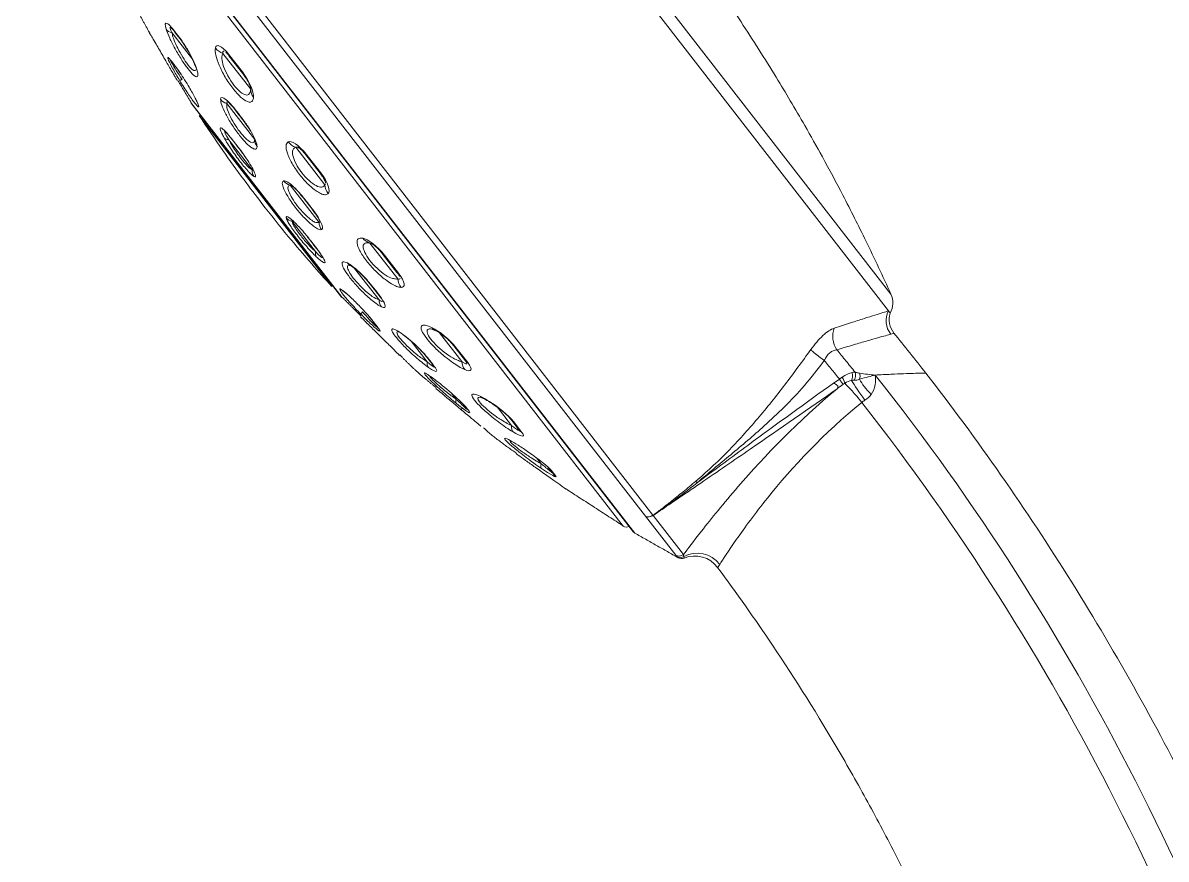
# Model space of a CAD drawing. Extents: x 0 to 1128, y 0 to 827.
# Drawn here: x 706.3 to 787.1, y 497.8 to 556.8 of the extents above; entities that cross this region are included whole.
import ezdxf

# ---------------------------------------------------------------- set-up
doc = ezdxf.new("R2010")
doc.units = 0
doc.header["$LTSCALE"] = 3
doc.header["$MEASUREMENT"] = 0
doc.layers.add('1', color=7, linetype='CONTINUOUS')

msp = doc.modelspace()

# ---------------------------------------------------------------- linework, layer by layer
at = {"layer": '1', "color": 7, "linetype": 'Continuous', "lineweight": 13}
for p, q in [((726.74, 588.965), (767.446, 536.487)), ((767.613, 537.665), (728.041, 588.681)), ((750.806, 522.059), (706.486, 579.196)), ((706.305, 578.676), (750.275, 521.991)), ((707.212, 575.355), (728.369, 548.08)), ((748.702, 521.299), (707.487, 574.433)), ((715.231, 556.143), (715.233, 556.141)), ((718.291, 554.253), (716.831, 556.135)), ((717.154, 556.06), (717.136, 556.083)), ((716.821, 554.094), (717.021, 553.836)), ((722.396, 552.145), (720.436, 554.672)), ((720.835, 554.619), (721.812, 553.359)), ((723.513, 544.313), (718.176, 551.194)), ((722.684, 548.59), (720.712, 551.131)), ((718.757, 550.293), (728.123, 538.218)), ((721.571, 550.366), (721.548, 550.394)), ((722.502, 546.449), (720.854, 548.574)), ((721.178, 548.477), (721.503, 548.058)), ((727.639, 545.385), (725.578, 548.042)), ((726.319, 547.549), (727.346, 546.225)), ((728.369, 548.08), (749.527, 520.804)), ((727.223, 542.738), (725.182, 545.369)), ((728.851, 537.432), (723.513, 544.313)), ((726.481, 544.035), (726.459, 544.064)), ((726.979, 540.678), (725.331, 542.802)), ((726.641, 541.434), (726.966, 541.015)), ((732.782, 538.756), (730.822, 541.282)), ((731.853, 540.415), (732.829, 539.156)), ((731.471, 537.262), (729.74, 539.492)), ((731.224, 537.921), (731.203, 537.948)), ((731.122, 535.657), (731.323, 535.398)), ((737.32, 532.905), (735.737, 534.946)), ((734.854, 532.9), (733.724, 534.357)), ((736.895, 533.914), (737.726, 532.843)), ((732.912, 533.349), (732.911, 533.351)), ((735.157, 532.851), (735.141, 532.871)), ((736.915, 530.243), (736.571, 530.686)), ((740.81, 528.405), (739.794, 529.715)), ((737.749, 529.509), (737.741, 529.519)), ((740.952, 528.684), (741.556, 527.905)), ((742.91, 525.698), (742.592, 526.108)), ((743.628, 525.235), (743.945, 524.825)), ((744.666, 523.896), (744.659, 523.905)), ((752.413, 519.237), (750.279, 521.989)), ((750.814, 522.039), (752.955, 519.279))]:
    msp.add_line(p, q, dxfattribs=at)
at = {"layer": '1', "color": 7, "linetype": 'Continuous', "lineweight": 18}
for p, q in [((707.263, 575.256), (749.443, 520.878)), ((717.205, 555.958), (717.187, 555.981)), ((717.205, 555.958), (717.227, 555.93)), ((717.074, 553.753), (716.875, 554.009)), ((721.827, 553.261), (720.86, 554.507)), ((718.202, 551.156), (728.821, 537.467)), ((721.584, 550.313), (721.562, 550.341)), ((721.517, 548.024), (721.195, 548.439)), ((722.693, 548.439), (722.686, 548.442)), ((727.302, 546.202), (726.286, 547.512)), ((726.454, 544.035), (726.431, 544.064)), ((726.934, 541.041), (726.612, 541.456)), ((732.727, 539.208), (731.761, 540.454)), ((732.727, 539.208), (732.793, 539.123)), ((731.155, 537.973), (731.135, 538)), ((731.254, 535.471), (731.055, 535.728)), ((737.572, 532.962), (736.75, 534.022)), ((735.025, 532.985), (735.04, 532.966)), ((735.055, 532.946), (735.04, 532.966)), ((737.572, 532.962), (737.577, 532.955)), ((737.458, 529.848), (737.617, 529.643)), ((737.626, 529.632), (737.617, 529.643)), ((738.644, 528.352), (738.651, 528.346)), ((741.361, 528.077), (740.764, 528.847)), ((743.725, 525.03), (743.411, 525.434)), ((750.279, 521.989), (750.275, 521.991)), ((750.758, 522.022), (750.763, 522.016)), ((753.01, 519.041), (753.01, 519.039))]:
    msp.add_line(p, q, dxfattribs=at)
for centre, radius, start, end in [((718.597, 551.462), 0.5, 212.49851, 217.79947), ((729.216, 537.773), 0.5, 217.79947, 223.10117), ((766.246, 537.048), 1.5, 331.57169, 24.2837), ((768.993, 535.873), 1.5, 162.11647, 219.10342), ((748.962, 521.727), 0.5, 238.70109, 291.53686), ((749.68, 521.062), 0.3, 217.79947, 239.28493), ((753.76, 517.185), 2, 36.67826, 112.01393)]:
    msp.add_arc(centre, radius, start, end, dxfattribs=at)
at = {"layer": '1', "color": 7, "linetype": 'Continuous', "lineweight": 18, "extrusion": (-6.12323e-17, 7.4988e-33, -1)}
msp.add_arc((-752.823, 519.503), 0.5, 247.98607, 298.57643, dxfattribs=at)
at = {"layer": '1', "color": 7, "linetype": 'Continuous', "lineweight": 13}
for centre, major_axis, ratio, start_param, end_param in [((717.117, 556.766), (-0.763, -0.24), 0.790647, 0.258383, 0.955246), ((720.727, 555.547), (-0.984, 0.179), 0.920519, 0.762673, 1.440702), ((719.241, 554.028), (-0.759, -0.252), 0.768418, 6.253134, 6.575553), ((718.053, 553.185), (-0.684, -0.414), 0.069588, 0.056778, 0.698233), ((723.395, 552.107), (-0.998, 0.063), 0.898066, 0.027091, 0.70512), ((719.355, 551.506), (-0.748, -0.283), 0.920959, 6.24363, 6.510766), ((720.923, 551.859), (-0.799, 0.038), 0.944594, 0.651641, 1.348505), ((721.171, 549.165), (-0.698, -0.391), 0.638772, 0.144702, 0.786157), ((723.483, 548.559), (-0.8, -0.014), 0.934499, 6.22356, 6.920424), ((725.811, 548.992), (-0.51, 0.86), 0.956087, 1.665107, 2.343136), ((723.279, 546.448), (0.359, 0.715), 0.963967, 2.019888, 2.661343), ((725.355, 546.146), (-0.15, 0.786), 0.970968, 2.0263, 2.723163), ((728.617, 545.375), (-0.706, 0.708), 0.956087, 0.798457, 1.476486), ((725.523, 543.555), (-0.782, -0.17), 0.963967, 0.480249, 1.121705), ((728.005, 542.73), (-0.263, 0.756), 0.974371, 1.233845, 1.930708), ((731.033, 542.26), (0.188, 0.982), 0.898066, 2.436473, 3.114501), ((727.631, 540.837), (0.552, 0.579), 0.638772, 2.355436, 2.996891), ((729.813, 540.399), (0.363, 0.713), 0.866208, 2.726411, 3.118255), ((733.702, 538.82), (0.071, 0.997), 0.920519, 1.700891, 2.378919), ((729.446, 538.497), (0.46, 0.655), 0.920959, 2.914012, 3.198367), ((732.195, 537.328), (0.341, 0.724), 0.882649, 2.049803, 2.746667), ((730.749, 536.817), (0.572, 0.56), 0.069588, 2.443359, 3.084815), ((768.76, 535.779), (0.421, -1.44), 0.990409, 3.938422, 5.107345), ((733.695, 535.394), (0.47, 0.647), 0.644461, 2.929366, 3.225859), ((735.881, 536.009), (0.439, 0.899), 0.752136, 2.751698, 3.1274), ((764.797, 534.563), (0.449, -1.431), 0.845009, 3.953017, 5.044547), ((735.488, 533.083), (0.464, 0.651), 0.67172, 2.272821, 2.969684), ((738.151, 533.083), (0.4, 0.917), 0.794845, 2.089679, 2.767708), ((764.754, 531.888), (-0.108, -0.488), 0.728057, 1.102948, 2.311081), ((764.083, 531.735), (0.25, -0.433), 0.241791, 0.465728, 1.609611), ((765.436, 529.937), (-1.26, 1.553), 0.07539, 4.709308, 5.830934), ((737.439, 530.568), (0.503, 0.622), 0.370072, 2.384959, 3.081822), ((739.881, 530.853), (0.531, 0.847), 0.532582, 2.913526, 3.209486), ((737.784, 530.123), (0.513, 0.614), 0.018443, 2.467967, 3.16483), ((737.784, 530.123), (0.513, 0.614), 0.018443, 2.467967, 3.16483), ((741.53, 528.727), (0.516, 0.857), 0.591366, 2.274383, 2.952412), ((743.508, 526.177), (0.563, 0.827), 0.329999, 2.392717, 3.070746), ((743.891, 525.684), (0.578, 0.816), 0.03633, 2.96891, 3.166156), ((752.653, 519.675), (0.395, 0.306), 0.995323, 3.553142, 4.703662), ((753.962, 517.424), (-1.615, 1.179), 0.972943, 4.421123, 5.84877), ((752.734, 519.588), (0.344, 0.362), 0.994828, 3.402967, 4.41939)]:
    msp.add_ellipse(centre, major_axis=major_axis, ratio=ratio, start_param=start_param, end_param=end_param, dxfattribs=at)
at = {"layer": '1', "color": 7, "linetype": 'Continuous', "lineweight": 18}
for centre, major_axis, ratio, start_param, end_param in [((715.933, 556.529), (-0.632, -0.49), 0.999814, 6.129539, 6.283185), ((717.837, 556.448), (-0.632, -0.49), 0.601951, 6.04877, 6.283185), ((717.507, 554.499), (0.632, 0.49), 0.820215, 2.987946, 3.141593), ((721.65, 555.12), (-0.79, -0.613), 0.336273, 5.969297, 6.283185), ((717.706, 554.243), (-0.632, -0.49), 0.797517, 6.129539, 6.283185), ((722.617, 553.874), (0.79, 0.613), 0.281505, 2.827704, 3.141593), ((722.195, 550.831), (0.632, 0.49), 0.274487, 2.907178, 3.141593), ((722.216, 550.803), (-0.632, -0.49), 0.272839, 6.04877, 6.283185), ((721.827, 548.93), (0.632, 0.49), 0.327322, 2.987946, 3.141593), ((722.149, 548.515), (-0.632, -0.49), 0.290596, 6.129539, 6.283185), ((727.076, 548.125), (-0.79, -0.613), 0.028793, 5.969297, 6.283185), ((728.092, 546.815), (0.79, 0.613), 0.028793, 3.141593, 3.455481), ((727.063, 544.555), (0.632, 0.49), 0.091415, 3.141593, 3.376008), ((727.086, 544.525), (-0.632, -0.49), 0.093121, 0, 0.234415), ((727.244, 541.947), (0.632, 0.49), 0.290596, 3.141593, 3.295239), ((727.566, 541.532), (-0.632, -0.49), 0.327322, 0, 0.153647), ((732.551, 541.067), (-0.79, -0.613), 0.281505, 0, 0.313888), ((733.517, 539.821), (0.79, 0.613), 0.336273, 3.141593, 3.455481), ((731.767, 538.49), (0.632, 0.49), 0.444971, 3.141593, 3.376008), ((731.788, 538.464), (-0.632, -0.49), 0.446505, 0, 0.234415), ((731.687, 536.218), (0.632, 0.49), 0.797517, 3.141593, 3.295239), ((731.886, 535.962), (-0.632, -0.49), 0.820215, 0, 0.153647), ((737.54, 534.635), (-0.79, -0.613), 0.564247, 0, 0.313888), ((733.46, 533.932), (0.632, 0.49), 0.999814, 3.141593, 3.295239), ((735.672, 533.456), (0.632, 0.49), 0.738431, 3.141593, 3.376008), ((735.687, 533.436), (-0.632, -0.49), 0.739586, 0, 0.234415), ((738.362, 533.575), (0.79, 0.613), 0.610836, 3.141593, 3.455481), ((764.579, 531.902), (0.022, -0.5), 0.658101, 0.827819, 2.023829), ((765.863, 530.265), (-1.171, 1.621), 0.059104, 0.58893, 1.575202), ((765.052, 531.818), (-0.086, -0.493), 0.754515, 1.387842, 2.281452), ((766.801, 531.051), (-1.467, 1.359), 0.361279, 0.764358, 1.515616), ((738.249, 530.133), (0.632, 0.49), 0.932162, 3.141593, 3.376008), ((738.258, 530.123), (-0.632, -0.49), 0.932781, 0, 0.234415), ((741.554, 529.46), (-0.79, -0.613), 0.791757, 0, 0.313888), ((742.151, 528.69), (0.79, 0.613), 0.825606, 3.141593, 3.455481), ((744.201, 526.047), (-0.79, -0.613), 0.941765, 0, 0.313888), ((744.515, 525.643), (0.79, 0.613), 0.95956, 3.141593, 3.455481), ((752.124, 522.888), (0.095, -0.121), 0.06588, 3.583979, 4.233587), ((750.527, 522.414), (-0.395, -0.306), 0.902957, 0.411505, 1.57674), ((750.53, 522.412), (-0.395, -0.306), 0.902957, 0.411549, 1.45248), ((719.886, 561.383), (43.775, 33.955), 0.902958, 4.717243, 4.718332)]:
    msp.add_ellipse(centre, major_axis=major_axis, ratio=ratio, start_param=start_param, end_param=end_param, dxfattribs=at)
for points, knots in [([(767.613, 537.665), (767.044, 538.927), (765.943, 541.271), (764.316, 544.5), (762.866, 547.21), (761.62, 549.43), (760.529, 551.301), (759.448, 553.094), (758.289, 554.951), (756.96, 557.005), (755.366, 559.372), (753.323, 562.261), (751.742, 564.367), (750.85, 565.517)], [0, 0, 0, 0, 0.127492, 0.238457, 0.332806, 0.410489, 0.472843, 0.532186, 0.603305, 0.674314, 0.75745, 0.866048, 1, 1, 1, 1]), ([(716.744, 556.502), (716.772, 556.485), (716.816, 556.443), (716.954, 556.283), (717.059, 556.147), (717.187, 555.981)], [0, 0, 0, 0, 0.445139, 0.445139, 1, 1, 1, 1]), ([(715.233, 556.141), (715.245, 556.122), (715.268, 556.085), (715.444, 555.787), (715.753, 555.255), (716.123, 554.617), (716.454, 554.046), (716.6, 553.794), (716.672, 553.67)], [0, 0, 0, 0, 0.178327, 0.339125, 0.500023, 0.752204, 0.878517, 1, 1, 1, 1]), ([(717.189, 555.981), (717.317, 555.823), (717.509, 555.565), (717.777, 555.17), (717.963, 554.87), (718.13, 554.573), (718.324, 554.19), (718.426, 553.943), (718.476, 553.793)], [0, 0, 0, 0, 0.266623, 0.392615, 0.515594, 0.636826, 0.757699, 1, 1, 1, 1]), ([(720.525, 554.825), (720.479, 554.84), (720.428, 554.821), (720.433, 554.715), (720.436, 554.672)], [0, 0, 0, 0, 0.602963, 1, 1, 1, 1]), ([(720.86, 554.507), (720.804, 554.575), (720.719, 554.678), (720.648, 554.744), (720.626, 554.762)], [0, 0, 0, 0, 0.664787, 1, 1, 1, 1]), ([(717.547, 552.837), (717.264, 553.264), (716.991, 553.696), (716.766, 554.083), (716.723, 554.164), (716.727, 554.193), (716.776, 554.136), (716.875, 554.009)], [0, 0, 0, 0, 0.5, 0.5, 0.75, 0.75, 1, 1, 1, 1]), ([(716.672, 553.67), (716.749, 553.536), (716.9, 553.276), (717.118, 552.899), (717.186, 552.782), (717.186, 552.782), (717.186, 552.782)], [0, 0, 0, 0, 0.26018, 0.505794, 0.999067, 1, 1, 1, 1]), ([(717.059, 553.772), (717.123, 553.69), (717.258, 553.51), (717.416, 553.287), (717.494, 553.171)], [0, 0, 0, 0, 0.515527, 1, 1, 1, 1]), ([(722.396, 552.145), (722.393, 552.188), (722.388, 552.295), (722.274, 552.576), (722.07, 552.932), (721.898, 553.164), (721.827, 553.261)], [0, 0, 0, 0, 0.200427, 0.49953, 0.790892, 1, 1, 1, 1]), ([(718.504, 551.466), (718.504, 551.466), (718.543, 551.384), (718.574, 551.314), (718.596, 551.255)], [0, 0, 0, 0, 0.000115, 1, 1, 1, 1]), ([(720.758, 551.246), (720.785, 551.236), (720.822, 551.21), (720.94, 551.105), (721.034, 551.003), (721.267, 550.722), (721.407, 550.541), (721.562, 550.341)], [0, 0, 0, 0, 0.248031, 0.248031, 0.624016, 0.624016, 1, 1, 1, 1]), ([(718.757, 550.293), (719.3, 549.461), (720.332, 547.934), (721.822, 545.864), (722.762, 544.624), (723.195, 544.066)], [0, 0, 0, 0, 0.389678, 0.722924, 1, 1, 1, 1]), ([(721.584, 550.313), (721.742, 550.109), (721.896, 549.911), (722.171, 549.538), (722.29, 549.364), (722.39, 549.207), (722.392, 549.203), (722.395, 549.198)], [0, 0, 0, 0, 0.492929, 0.492929, 0.985859, 0.985859, 1, 1, 1, 1]), ([(720.574, 549.155), (720.604, 549.142), (720.665, 549.085), (720.863, 548.861), (721.013, 548.674), (721.195, 548.439)], [0, 0, 0, 0, 0.462834, 0.462834, 1, 1, 1, 1]), ([(726.286, 547.512), (726.216, 547.597), (726.05, 547.802), (725.847, 547.983), (725.738, 548.047), (725.702, 548.061)], [0, 0, 0, 0, 0.303083, 0.72806, 1, 1, 1, 1]), ([(727.688, 545.502), (727.684, 545.54), (727.649, 545.661), (727.524, 545.901), (727.367, 546.114), (727.302, 546.202)], [0, 0, 0, 0, 0.269795, 0.694903, 1, 1, 1, 1]), ([(725.224, 545.37), (725.294, 545.352), (725.421, 545.254), (725.704, 544.963), (725.831, 544.819), (726.113, 544.474), (726.269, 544.273), (726.431, 544.064)], [0, 0, 0, 0, 0.443294, 0.443294, 0.721647, 0.721647, 1, 1, 1, 1]), ([(723.195, 544.066), (723.801, 543.283), (724.951, 541.848), (726.604, 539.905), (727.643, 538.742), (728.123, 538.218)], [0, 0, 0, 0, 0.388064, 0.721562, 1, 1, 1, 1]), ([(726.454, 544.035), (726.616, 543.825), (726.765, 543.635), (727.008, 543.302), (727.102, 543.161), (727.239, 542.924), (727.274, 542.837), (727.276, 542.786)], [0, 0, 0, 0, 0.320135, 0.320135, 0.64027, 0.64027, 1, 1, 1, 1]), ([(726.934, 541.041), (727.115, 540.808), (727.259, 540.616), (727.426, 540.369), (727.466, 540.295), (727.472, 540.262)], [0, 0, 0, 0, 0.538648, 0.538648, 1, 1, 1, 1]), ([(731.761, 540.454), (731.685, 540.547), (731.503, 540.771), (731.208, 541.058), (730.989, 541.22), (730.897, 541.257), (730.872, 541.266)], [0, 0, 0, 0, 0.226858, 0.544954, 0.873301, 1, 1, 1, 1]), ([(729.479, 539.685), (729.461, 539.69), (729.429, 539.699), (729.399, 539.704), (729.386, 539.706)], [0, 0, 0, 0, 0.513755, 1, 1, 1, 1]), ([(729.43, 539.697), (729.534, 539.643), (729.712, 539.522), (729.999, 539.278), (730.229, 539.059), (730.467, 538.811), (730.791, 538.443), (731.01, 538.17), (731.149, 537.984)], [0, 0, 0, 0, 0.239123, 0.359362, 0.480082, 0.603088, 0.729915, 1, 1, 1, 1]), ([(732.917, 538.917), (732.904, 538.943), (732.858, 539.028), (732.78, 539.136), (732.727, 539.208)], [0, 0, 0, 0, 0.333837, 1, 1, 1, 1]), ([(732.782, 538.756), (732.823, 538.743), (732.924, 538.711), (732.956, 538.756), (732.952, 538.804)], [0, 0, 0, 0, 0.401743, 1, 1, 1, 1]), ([(729.014, 537.824), (729.066, 537.787), (729.126, 537.741), (729.196, 537.683), (729.196, 537.683)], [0, 0, 0, 0, 0.999956, 1, 1, 1, 1]), ([(731.155, 537.973), (731.301, 537.785), (731.424, 537.628), (731.565, 537.43), (731.605, 537.369), (731.634, 537.32)], [0, 0, 0, 0, 0.629153, 0.629153, 1, 1, 1, 1]), ([(730.597, 536.28), (730.689, 536.175), (730.865, 535.967), (731.006, 535.792), (731.071, 535.709)], [0, 0, 0, 0, 0.481906, 1, 1, 1, 1]), ([(730.143, 536.078), (730.143, 536.078), (730.239, 535.984), (730.55, 535.679), (730.765, 535.468), (730.875, 535.359)], [0, 0, 0, 0, 0.492595, 0.738852, 1, 1, 1, 1]), ([(730.875, 535.359), (730.977, 535.259), (731.186, 535.054), (731.657, 534.592), (732.253, 534.006), (732.816, 533.449), (732.878, 533.385), (732.911, 533.351)], [0, 0, 0, 0, 0.121003, 0.24993, 0.500418, 0.740079, 1, 1, 1, 1]), ([(733.253, 534.728), (733.409, 534.615), (733.65, 534.423), (733.994, 534.117), (734.246, 533.876), (734.486, 533.629), (734.784, 533.295), (734.962, 533.075), (735.062, 532.939)], [0, 0, 0, 0, 0.244402, 0.365804, 0.486757, 0.609126, 0.734486, 1, 1, 1, 1]), ([(735.265, 535.188), (735.235, 535.196), (735.207, 535.201), (735.179, 535.206), (735.179, 535.206)], [0, 0, 0, 0, 0.993424, 1, 1, 1, 1]), ([(735.426, 535.119), (735.529, 535.069), (735.743, 534.943), (736.104, 534.675), (736.471, 534.344), (736.68, 534.112), (736.779, 533.989)], [0, 0, 0, 0, 0.252254, 0.50235, 0.747913, 1, 1, 1, 1]), ([(761.951, 533.753), (762.09, 533.937), (762.368, 534.305), (762.811, 534.756), (763.242, 535.111), (763.489, 535.219), (763.611, 535.273)], [0, 0, 0, 0, 0.255199, 0.507298, 0.755172, 1, 1, 1, 1]), ([(767.606, 534.84), (767.494, 534.81), (767.267, 534.748), (766.701, 534.592), (765.948, 534.378), (764.996, 534.1), (764.204, 533.86), (763.801, 533.738)], [0, 0, 0, 0, 0.186365, 0.379415, 0.579269, 0.786065, 1, 1, 1, 1]), ([(735.055, 532.946), (735.164, 532.805), (735.245, 532.702), (735.305, 532.61), (735.317, 532.59), (735.323, 532.576)], [0, 0, 0, 0, 0.713425, 0.713425, 1, 1, 1, 1]), ([(737.32, 532.905), (737.381, 532.867), (737.531, 532.773), (737.668, 532.731), (737.687, 532.799), (737.606, 532.914), (737.572, 532.962)], [0, 0, 0, 0, 0.200427, 0.49953, 0.790892, 1, 1, 1, 1]), ([(762.909, 532.987), (763.01, 532.865), (763.111, 532.743), (763.426, 532.36), (763.64, 532.098), (763.896, 531.783), (763.938, 531.73), (763.981, 531.677)], [0, 0, 0, 0, 0.280463, 0.280463, 0.87932, 0.87932, 1, 1, 1, 1]), ([(765.39, 532.091), (765.36, 532.095), (765.331, 532.102), (765.23, 532.125), (765.159, 532.143), (765.089, 532.159)], [0, 0, 0, 0, 0.300602, 0.300602, 1, 1, 1, 1]), ([(763.568, 531.387), (761.609, 530), (759.592, 528.531), (756.386, 526.174), (755.249, 525.334), (754.033, 524.435), (753.976, 524.393), (753.919, 524.351)], [0, 0, 0, 0, 0.640474, 0.640474, 0.983248, 0.983248, 1, 1, 1, 1]), ([(763.817, 530.996), (763.847, 531.038), (763.909, 531.128), (763.793, 531.273), (763.651, 531.345), (763.568, 531.387)], [0, 0, 0, 0, 0.266102, 0.573528, 1, 1, 1, 1]), ([(807.147, 404.608), (807.21, 427.34), (804.194, 450.062), (794.232, 482.69), (790.041, 493.216), (779.72, 513.415), (773.598, 523.051), (766.504, 531.959)], [0, 0, 0, 0, 0.5, 0.5, 0.75, 0.75, 1, 1, 1, 1]), ([(770.077, 532.1), (771.909, 529.745), (775.471, 524.911), (780.45, 517.376), (785.076, 509.547), (789.337, 501.461), (794.512, 490.396), (798.883, 479.061), (802.441, 467.757), (804.717, 459.374), (806.663, 450.945), (808.321, 442.317), (809.704, 433.334), (810.803, 423.836), (811.544, 414.145), (811.797, 407.656), (811.864, 404.661)], [0, 0, 0, 0, 0.066499, 0.133873, 0.201247, 0.268621, 0.335995, 0.470742, 0.538116, 0.60549, 0.672864, 0.740238, 0.807612, 0.874986, 0.94236, 1, 1, 1, 1]), ([(735.462, 531.025), (735.462, 531.025), (735.462, 531.025), (735.55, 530.951), (735.982, 530.587), (736.57, 530.095), (737.035, 529.706), (737.271, 529.509)], [0, 0, 0, 0, 0.002345, 0.243672, 0.495599, 0.744105, 1, 1, 1, 1]), ([(737.741, 529.519), (737.682, 529.595), (737.621, 529.674), (737.419, 529.896), (737.279, 530.037), (736.781, 530.509), (736.341, 530.892), (735.953, 531.208)], [0, 0, 0, 0, 0.25, 0.25, 0.5, 0.5, 1, 1, 1, 1]), ([(739.375, 529.992), (739.507, 529.91), (739.769, 529.733), (740.172, 529.425), (740.54, 529.098), (740.724, 528.899), (740.804, 528.8)], [0, 0, 0, 0, 0.257683, 0.509392, 0.752915, 1, 1, 1, 1]), ([(755.525, 518.591), (755.726, 518.906), (756.139, 519.545), (757.282, 521.182), (758.024, 522.197), (760.621, 525.425), (762.918, 527.885), (765.557, 530.028)], [0, 0, 0, 0, 0.25, 0.25, 0.5, 0.5, 1, 1, 1, 1]), ([(738.651, 528.346), (738.651, 528.346), (738.649, 528.349), (738.557, 528.429), (738.467, 528.506), (738.085, 528.828), (737.679, 529.168), (737.271, 529.509)], [0, 0, 0, 0, 0.25, 0.25, 0.5, 0.5, 1, 1, 1, 1]), ([(740.81, 528.405), (740.886, 528.348), (741.074, 528.204), (741.293, 528.058), (741.403, 528.009), (741.373, 528.057), (741.361, 528.077)], [0, 0, 0, 0, 0.200427, 0.49953, 0.790892, 1, 1, 1, 1]), ([(741.127, 526.424), (741.126, 526.425), (741.237, 526.346), (741.775, 525.96), (742.493, 525.45), (743.035, 525.065), (743.314, 524.867)], [0, 0, 0, 0, 0.244508, 0.499755, 0.742495, 1, 1, 1, 1]), ([(742.91, 525.698), (742.996, 525.628), (743.209, 525.452), (743.493, 525.221), (743.687, 525.064), (743.714, 525.04), (743.725, 525.03)], [0, 0, 0, 0, 0.200427, 0.49953, 0.790892, 1, 1, 1, 1]), ([(750.763, 522.016), (750.982, 522.181), (751.409, 522.503), (751.83, 522.833), (752.035, 522.995)], [0, 0, 0, 0, 0.51239, 1, 1, 1, 1]), ([(750.763, 522.016), (750.763, 522.016), (750.763, 522.016), (750.764, 522.016), (750.764, 522.016), (750.765, 522.016), (750.766, 522.016), (750.77, 522.017), (750.773, 522.018), (750.781, 522.022), (750.787, 522.025), (750.792, 522.028)], [0, 0, 0, 0, 0.036975, 0.036975, 0.084911, 0.084911, 0.173029, 0.173029, 0.465347, 0.465347, 1, 1, 1, 1]), ([(750.792, 522.027), (750.794, 522.028), (750.796, 522.029), (750.802, 522.032), (750.806, 522.035), (750.811, 522.038), (750.813, 522.039), (750.814, 522.039)], [0, 0, 0, 0, 0.241366, 0.241366, 0.823214, 0.823214, 1, 1, 1, 1]), ([(755.364, 518.38), (756.703, 516.582), (759.717, 512.32), (763.263, 506.657), (766.136, 501.565), (768.153, 497.73), (770.029, 493.898), (772.342, 488.823), (774.932, 482.481), (777.696, 474.593), (780.187, 466.129), (781.859, 459.111), (782.871, 454.053), (783.516, 450.571), (784.258, 446.023), (785.004, 440.387), (785.587, 434.704), (785.999, 429.106), (786.247, 423.727), (786.351, 418.699), (786.34, 414.155), (786.252, 410.223), (786.128, 407.033), (786.038, 405.299), (785.999, 404.594), (785.992, 404.467)], [0, 0, 0, 0, 0.056439, 0.131201, 0.168582, 0.205963, 0.243344, 0.280725, 0.355487, 0.430249, 0.50501, 0.579772, 0.598463, 0.617153, 0.654534, 0.691915, 0.729296, 0.766677, 0.804058, 0.841439, 0.87882, 0.916201, 0.953582, 0.990962, 1, 1, 1, 1])]:
    msp.add_open_spline(points, degree=3, knots=knots, dxfattribs=at)
for points, degree in [([(713.557, 559.295), (714.363, 557.703), (715.244, 556.147)], 2), ([(717.224, 552.805), (718.198, 551.188)], 1), ([(722.65, 548.721), (722.671, 548.665), (722.682, 548.621), (722.684, 548.59)], 3), ([(721.517, 548.024), (721.686, 547.806), (721.85, 547.591), (721.993, 547.394)], 3), ([(725.624, 548.07), (725.606, 548.064), (725.592, 548.053), (725.578, 548.042)], 3), ([(722.56, 546.416), (722.547, 546.418), (722.527, 546.429), (722.502, 546.449)], 3), ([(727.639, 545.385), (727.654, 545.397), (727.668, 545.408), (727.678, 545.424)], 3), ([(726.115, 542.08), (726.27, 541.892), (726.44, 541.677), (726.612, 541.456)], 3), ([(729.403, 539.701), (729.43, 539.697)], 1), ([(729.404, 539.701), (729.43, 539.697)], 1), ([(728.865, 537.446), (730.189, 536.124)], 1), ([(767.565, 536.333), (767.565, 536.333), (767.525, 536.385), (767.446, 536.487)], 3), ([(735.216, 535.198), (735.426, 535.119)], 1), ([(767.829, 534.927), (768.588, 533.992), (769.338, 533.05), (770.077, 532.1)], 3), ([(732.938, 533.378), (734.128, 532.125), (735.503, 531.073)], 2), ([(763.982, 531.677), (763.843, 531.581), (763.705, 531.485), (763.567, 531.388)], 3), ([(765.022, 531.597), (765.13, 531.601), (765.252, 531.593), (765.402, 531.665)], 3), ([(766.504, 531.959), (766.154, 531.994), (765.787, 532.022), (765.39, 532.091)], 3), ([(765.402, 531.665), (765.862, 531.785), (766.204, 531.888), (766.504, 531.959)], 3), ([(766.229, 530.597), (766.51, 531.012), (766.567, 531.54), (766.504, 531.959)], 3), ([(738.645, 530.384), (738.869, 530.323), (739.375, 529.992)], 2), ([(738.833, 528.235), (739.929, 527.266), (741.152, 526.458)], 2), ([(743.271, 525.572), (743.348, 525.5), (743.41, 525.436), (743.459, 525.378)], 3), ([(744.659, 523.905), (744.644, 523.925), (743.967, 524.406), (743.314, 524.867)], 3), ([(753.919, 524.351), (753.319, 523.872), (752.704, 523.4), (752.073, 522.938)], 3), ([(744.667, 523.917), (748.708, 521.309)], 1), ([(752.073, 522.938), (751.652, 522.632), (751.224, 522.329), (750.792, 522.028)], 3), ([(750.814, 522.039), (751.242, 522.331), (751.668, 522.62), (752.091, 522.907)], 3), ([(749.527, 520.804), (752.602, 519.054)], 1), ([(752.494, 519.149), (752.466, 519.177), (752.436, 519.207), (752.413, 519.237)], 3), ([(752.584, 519.064), (752.584, 519.064), (752.555, 519.092), (752.494, 519.149)], 3)]:
    msp.add_open_spline(points, degree=degree, dxfattribs=at)
at = {"layer": '1', "color": 7, "linetype": 'Continuous', "lineweight": 13}
for points, knots in [([(717.136, 556.083), (717.007, 556.249), (716.877, 556.418), (716.648, 556.673), (716.551, 556.759), (716.347, 556.852), (716.33, 556.69), (716.427, 556.38)], [0, 0, 0, 0, 0.25, 0.25, 0.5, 0.5, 1, 1, 1, 1]), ([(718.569, 553.619), (718.605, 553.501), (718.674, 553.272), (718.676, 553.072), (718.589, 552.99), (718.375, 553.093), (717.971, 553.555), (717.501, 554.22), (717.046, 555), (716.642, 555.786), (716.5, 556.18), (716.427, 556.38)], [0, 0, 0, 0, 0.087607, 0.169371, 0.250856, 0.377447, 0.501128, 0.621802, 0.747777, 0.872041, 1, 1, 1, 1]), ([(716.831, 556.135), (716.719, 556.371), (716.674, 556.52), (716.731, 556.509), (716.737, 556.506), (716.744, 556.502)], [0, 0, 0, 0, 0.910021, 0.910021, 1, 1, 1, 1]), ([(716.831, 556.135), (716.852, 556.042), (716.92, 555.747), (717.259, 554.935), (717.73, 554.167), (718.187, 553.577), (718.448, 553.369), (718.526, 553.49), (718.534, 553.539)], [0, 0, 0, 0, 0.097099, 0.305185, 0.602436, 0.603236, 0.900981, 1, 1, 1, 1]), ([(718.569, 553.619), (718.462, 553.943), (718.241, 554.41), (717.839, 555.1), (717.695, 555.324), (717.415, 555.724), (717.284, 555.892), (717.154, 556.06)], [0, 0, 0, 0, 0.5, 0.5, 0.75, 0.75, 1, 1, 1, 1]), ([(722.598, 551.574), (722.584, 551.483), (722.556, 551.307), (722.402, 551.209), (722.132, 551.254), (721.712, 551.519), (721.125, 552.179), (720.555, 553.009), (720.143, 553.848), (719.885, 554.596), (719.896, 554.896), (719.901, 555.051)], [0, 0, 0, 0, 0.087456, 0.169153, 0.25014, 0.377375, 0.499739, 0.622279, 0.749894, 0.871256, 1, 1, 1, 1]), ([(717.371, 552.769), (717.29, 552.905), (717.121, 553.186), (716.828, 553.709), (716.558, 554.239), (716.509, 554.472), (716.714, 554.224), (716.821, 554.094)], [0, 0, 0, 0, 0.121003, 0.24993, 0.500418, 0.740079, 1, 1, 1, 1]), ([(720.436, 554.672), (720.419, 554.637), (720.372, 554.539), (720.356, 554.259), (720.483, 553.607), (720.914, 552.806), (721.508, 552.041), (722.006, 551.644), (722.29, 551.767), (722.377, 551.955), (722.391, 552.095), (722.396, 552.145)], [0, 0, 0, 0, 0.046355, 0.127416, 0.254336, 0.50001, 0.500136, 0.746142, 0.872777, 0.954138, 1, 1, 1, 1]), ([(717.021, 553.836), (717.116, 553.71), (717.297, 553.47), (717.645, 552.949), (718.053, 552.291), (718.389, 551.697), (718.6, 551.279), (718.657, 551.142), (718.685, 551.075)], [0, 0, 0, 0, 0.178327, 0.339125, 0.500023, 0.752204, 0.878517, 1, 1, 1, 1]), ([(718.685, 551.075), (718.705, 551.015), (718.744, 550.899), (718.698, 550.863), (718.458, 551.122), (718.046, 551.703), (717.664, 552.291), (717.471, 552.606), (717.371, 552.769)], [0, 0, 0, 0, 0.130106, 0.252927, 0.499594, 0.746402, 0.869479, 1, 1, 1, 1]), ([(721.548, 550.394), (721.394, 550.594), (721.235, 550.799), (720.93, 551.153), (720.785, 551.3), (720.421, 551.6), (720.275, 551.605), (720.266, 551.431)], [0, 0, 0, 0, 0.25, 0.25, 0.5, 0.5, 1, 1, 1, 1]), ([(722.848, 548.103), (722.841, 548.039), (722.829, 547.915), (722.698, 547.888), (722.459, 548.001), (722.081, 548.315), (721.554, 548.935), (721.029, 549.672), (720.614, 550.4), (720.309, 551.059), (720.281, 551.306), (720.266, 551.431)], [0, 0, 0, 0, 0.087607, 0.169371, 0.250856, 0.377447, 0.501128, 0.621802, 0.747777, 0.872041, 1, 1, 1, 1]), ([(720.712, 551.131), (720.704, 551.076), (720.678, 550.903), (720.877, 550.27), (721.35, 549.5), (721.901, 548.789), (722.307, 548.398), (722.626, 548.33), (722.662, 548.49), (722.684, 548.59)], [0, 0, 0, 0, 0.080562, 0.253207, 0.499831, 0.500495, 0.747529, 0.843295, 1, 1, 1, 1]), ([(722.848, 548.103), (722.845, 548.293), (722.703, 548.658), (722.337, 549.3), (722.192, 549.527), (721.884, 549.962), (721.727, 550.164), (721.571, 550.366)], [0, 0, 0, 0, 0.5, 0.5, 0.75, 0.75, 1, 1, 1, 1]), ([(720.516, 548.714), (720.461, 548.816), (720.348, 549.027), (720.23, 549.323), (720.247, 549.484), (720.598, 549.201), (720.979, 548.725), (721.178, 548.477)], [0, 0, 0, 0, 0.121003, 0.24993, 0.500418, 0.740079, 1, 1, 1, 1]), ([(722.642, 545.974), (722.59, 546.006), (722.49, 546.069), (722.18, 546.373), (721.671, 546.98), (721.124, 547.734), (720.743, 548.322), (720.593, 548.581), (720.516, 548.714)], [0, 0, 0, 0, 0.130106, 0.252927, 0.499594, 0.746402, 0.869479, 1, 1, 1, 1]), ([(720.854, 548.574), (720.934, 548.426), (721.088, 548.141), (721.408, 547.656), (721.78, 547.144), (722.22, 546.63), (722.405, 546.511), (722.502, 546.449)], [0, 0, 0, 0, 0.179168, 0.347393, 0.501625, 0.737142, 1, 1, 1, 1]), ([(727.876, 544.769), (727.82, 544.733), (727.711, 544.662), (727.436, 544.719), (727.037, 544.931), (726.49, 545.359), (726.046, 545.867), (725.651, 546.376), (725.268, 546.934), (724.957, 547.644), (724.843, 548.204), (724.974, 548.35), (725.041, 548.425)], [0, 0, 0, 0, 0.087458, 0.169158, 0.250147, 0.37738, 0.499751, 0.500394, 0.622942, 0.750385, 0.871489, 1, 1, 1, 1]), ([(721.503, 548.058), (721.644, 547.873), (721.911, 547.521), (722.285, 546.967), (722.612, 546.414), (722.755, 546.068), (722.74, 545.942), (722.674, 545.963), (722.642, 545.974)], [0, 0, 0, 0, 0.178327, 0.339125, 0.500023, 0.752204, 0.878517, 1, 1, 1, 1]), ([(725.578, 548.042), (725.544, 548.029), (725.45, 547.992), (725.342, 547.831), (725.322, 547.368), (725.692, 546.646), (726.316, 545.841), (726.924, 545.304), (727.377, 545.209), (727.559, 545.274), (727.618, 545.356), (727.639, 545.385)], [0, 0, 0, 0, 0.046355, 0.127416, 0.254336, 0.50001, 0.500136, 0.746142, 0.872777, 0.954138, 1, 1, 1, 1]), ([(727.408, 542.224), (727.356, 542.219), (727.254, 542.21), (726.995, 542.349), (726.624, 542.631), (726.122, 543.106), (725.511, 543.831), (724.953, 544.624), (724.682, 545.204), (724.596, 545.58), (724.689, 545.639), (724.736, 545.67)], [0, 0, 0, 0, 0.087565, 0.16929, 0.250736, 0.377265, 0.500887, 0.639925, 0.78603, 0.891403, 1, 1, 1, 1]), ([(726.459, 544.064), (726.298, 544.271), (726.133, 544.484), (725.791, 544.887), (725.615, 545.074), (725.128, 545.532), (724.86, 545.693), (724.736, 545.67)], [0, 0, 0, 0, 0.25, 0.25, 0.5, 0.5, 1, 1, 1, 1]), ([(725.182, 545.369), (725.141, 545.357), (725.01, 545.318), (725.019, 544.931), (725.419, 544.254), (725.99, 543.518), (726.485, 543.013), (726.993, 542.7), (727.135, 542.723), (727.223, 542.738)], [0, 0, 0, 0, 0.080562, 0.253207, 0.499831, 0.500495, 0.747529, 0.843295, 1, 1, 1, 1]), ([(727.408, 542.224), (727.521, 542.264), (727.49, 542.486), (727.222, 543.003), (727.097, 543.203), (726.806, 543.618), (726.644, 543.826), (726.481, 544.035)], [0, 0, 0, 0, 0.5, 0.5, 0.75, 0.75, 1, 1, 1, 1]), ([(724.905, 543.056), (724.904, 543.089), (724.901, 543.157), (725.03, 543.134), (725.361, 542.891), (726.009, 542.225), (726.425, 541.705), (726.641, 541.434)], [0, 0, 0, 0, 0.121003, 0.24993, 0.500418, 0.740079, 1, 1, 1, 1]), ([(727.031, 540.315), (726.921, 540.422), (726.708, 540.631), (726.235, 541.146), (725.641, 541.862), (725.178, 542.508), (724.96, 542.885), (724.924, 542.998), (724.905, 543.056)], [0, 0, 0, 0, 0.130106, 0.252927, 0.499594, 0.746402, 0.869479, 1, 1, 1, 1]), ([(725.331, 542.802), (725.348, 542.735), (725.381, 542.606), (725.596, 542.256), (725.927, 541.797), (726.438, 541.192), (726.792, 540.855), (726.979, 540.678)], [0, 0, 0, 0, 0.179168, 0.347393, 0.501625, 0.737142, 1, 1, 1, 1]), ([(726.966, 541.015), (727.098, 540.841), (727.349, 540.51), (727.593, 540.124), (727.688, 539.869), (727.555, 539.879), (727.293, 540.073), (727.117, 540.236), (727.031, 540.315)], [0, 0, 0, 0, 0.178327, 0.339125, 0.500023, 0.752204, 0.878517, 1, 1, 1, 1]), ([(733.016, 538.144), (732.918, 538.161), (732.729, 538.194), (732.345, 538.391), (731.842, 538.736), (731.205, 539.28), (730.544, 540.036), (730.047, 540.771), (729.876, 541.301), (729.937, 541.636), (730.189, 541.626), (730.319, 541.621)], [0, 0, 0, 0, 0.087456, 0.169153, 0.25014, 0.377375, 0.499739, 0.622279, 0.749894, 0.871256, 1, 1, 1, 1]), ([(730.822, 541.282), (730.771, 541.29), (730.632, 541.312), (730.428, 541.274), (730.24, 541.029), (730.5, 540.447), (731.094, 539.681), (731.763, 539.066), (732.363, 538.781), (732.638, 538.727), (732.744, 538.748), (732.782, 538.756)], [0, 0, 0, 0, 0.046355, 0.127416, 0.254336, 0.50001, 0.500136, 0.746142, 0.872777, 0.954138, 1, 1, 1, 1]), ([(731.634, 536.776), (731.538, 536.827), (731.352, 536.927), (730.986, 537.203), (730.521, 537.607), (729.951, 538.169), (729.388, 538.836), (728.973, 539.431), (728.83, 539.807), (728.877, 540.013), (729.112, 539.92), (729.232, 539.873)], [0, 0, 0, 0, 0.087607, 0.169371, 0.250856, 0.377447, 0.501128, 0.621802, 0.747777, 0.872041, 1, 1, 1, 1]), ([(729.386, 539.706), (729.283, 539.719), (729.137, 539.614), (729.387, 539.138), (729.901, 538.476), (730.426, 537.932), (731.079, 537.433), (731.321, 537.327), (731.471, 537.262)], [0, 0, 0, 0, 0.169733, 0.443924, 0.444662, 0.719309, 0.825779, 1, 1, 1, 1]), ([(731.203, 537.948), (731.059, 538.134), (730.91, 538.326), (730.573, 538.721), (730.387, 538.921), (729.833, 539.466), (729.468, 539.753), (729.232, 539.873)], [0, 0, 0, 0, 0.25, 0.25, 0.5, 0.5, 1, 1, 1, 1]), ([(730.381, 538.927), (730.481, 538.815), (730.585, 538.693), (730.838, 538.383), (730.989, 538.187), (731.135, 538)], [0, 0, 0, 0, 0.417864, 0.417864, 1, 1, 1, 1]), ([(730.176, 536.261), (730.044, 536.397), (729.787, 536.662), (729.313, 537.178), (728.852, 537.722), (728.66, 538.02), (728.706, 538.055), (728.809, 537.989), (728.862, 537.955)], [0, 0, 0, 0, 0.130106, 0.252927, 0.499594, 0.746402, 0.869479, 1, 1, 1, 1]), ([(728.862, 537.955), (728.92, 537.911), (729.041, 537.82), (729.395, 537.507), (729.947, 536.979), (730.676, 536.208), (730.97, 535.845), (731.122, 535.657)], [0, 0, 0, 0, 0.121003, 0.24993, 0.500418, 0.740079, 1, 1, 1, 1]), ([(731.634, 536.776), (731.861, 536.669), (731.957, 536.728), (731.833, 537.059), (731.748, 537.207), (731.514, 537.547), (731.369, 537.733), (731.224, 537.921)], [0, 0, 0, 0, 0.5, 0.5, 0.75, 0.75, 1, 1, 1, 1]), ([(731.323, 535.398), (731.396, 535.301), (731.533, 535.116), (731.541, 535.035), (731.344, 535.156), (730.955, 535.496), (730.518, 535.915), (730.289, 536.147), (730.176, 536.261)], [0, 0, 0, 0, 0.178327, 0.339125, 0.500023, 0.752204, 0.878517, 1, 1, 1, 1]), ([(731.254, 535.471), (731.352, 535.345), (731.396, 535.283), (731.367, 535.286), (731.298, 535.348), (730.983, 535.659), (730.628, 536.035), (730.286, 536.414)], [0, 0, 0, 0, 0.25, 0.25, 0.5, 0.5, 1, 1, 1, 1]), ([(763.611, 535.273), (764.006, 535.401), (764.787, 535.652), (765.738, 535.955), (766.504, 536.196), (767.092, 536.379), (767.328, 536.451), (767.446, 536.487)], [0, 0, 0, 0, 0.208256, 0.411317, 0.610219, 0.806062, 1, 1, 1, 1]), ([(737.513, 532.346), (737.378, 532.411), (737.117, 532.536), (736.648, 532.843), (736.076, 533.278), (735.401, 533.871), (734.792, 534.559), (734.415, 535.141), (734.418, 535.445), (734.668, 535.537), (735.032, 535.383), (735.219, 535.304)], [0, 0, 0, 0, 0.087456, 0.169153, 0.25014, 0.377375, 0.499739, 0.622279, 0.749894, 0.871256, 1, 1, 1, 1]), ([(734.955, 532.494), (734.824, 532.592), (734.569, 532.779), (734.134, 533.145), (733.624, 533.607), (733.052, 534.171), (732.581, 534.72), (732.316, 535.12), (732.369, 535.245), (732.621, 535.186), (732.97, 534.947), (733.147, 534.825)], [0, 0, 0, 0, 0.087607, 0.169371, 0.250856, 0.377447, 0.501128, 0.621802, 0.747777, 0.872041, 1, 1, 1, 1]), ([(732.834, 535.01), (732.811, 535.014), (732.665, 535.022), (732.719, 534.842), (733.106, 534.344), (733.6, 533.84), (734.33, 533.241), (734.653, 533.031), (734.854, 532.9)], [0, 0, 0, 0, 0.048852, 0.362963, 0.363809, 0.678442, 0.800414, 1, 1, 1, 1]), ([(735.141, 532.871), (735.032, 533.011), (734.92, 533.157), (734.632, 533.489), (734.459, 533.673), (733.9, 534.223), (733.475, 534.587), (733.147, 534.825)], [0, 0, 0, 0, 0.25, 0.25, 0.5, 0.5, 1, 1, 1, 1]), ([(735.179, 535.206), (735.051, 535.227), (734.754, 535.209), (734.869, 534.815), (735.374, 534.164), (736.05, 533.539), (736.762, 533.11), (737.116, 532.953), (737.266, 532.918), (737.32, 532.905)], [0, 0, 0, 0, 0.14528, 0.426884, 0.427029, 0.709015, 0.854171, 0.947431, 1, 1, 1, 1]), ([(767.829, 534.927), (767.821, 534.921), (767.806, 534.909), (767.673, 534.863), (767.606, 534.84)], [0, 0, 0, 0, 0.499971, 1, 1, 1, 1]), ([(753.834, 524.464), (754.206, 524.789), (754.983, 525.466), (756.458, 526.914), (757.863, 528.461), (759.177, 530.055), (760.447, 531.675), (761.35, 532.922), (761.951, 533.753)], [0, 0, 0, 0, 0.120079, 0.250381, 0.501072, 0.626288, 0.751115, 1, 1, 1, 1]), ([(763.801, 533.738), (763.716, 533.727), (763.556, 533.706), (763.299, 533.547), (763.071, 533.306), (762.963, 533.094), (762.909, 532.987)], [0, 0, 0, 0, 0.274281, 0.516803, 0.755173, 1, 1, 1, 1]), ([(765.089, 532.159), (764.979, 532.296), (764.868, 532.433), (764.543, 532.833), (764.328, 533.096), (764.008, 533.485), (763.905, 533.612), (763.801, 533.738)], [0, 0, 0, 0, 0.259237, 0.259237, 0.759351, 0.759351, 1, 1, 1, 1]), ([(734.534, 533.596), (734.58, 533.542), (734.625, 533.488), (734.804, 533.27), (734.93, 533.108), (735.04, 532.966)], [0, 0, 0, 0, 0.247307, 0.247307, 1, 1, 1, 1]), ([(762.909, 532.987), (762.452, 532.387), (761.572, 531.233), (760.121, 529.721), (758.766, 528.444), (757.498, 527.336), (756.305, 526.334), (755.107, 525.347), (754.315, 524.683), (753.919, 524.351)], [0, 0, 0, 0, 0.180769, 0.347878, 0.502293, 0.627441, 0.75204, 0.876133, 1, 1, 1, 1]), ([(735.327, 532.557), (735.327, 532.549), (735.322, 532.546), (735.262, 532.557), (735.085, 532.694), (734.854, 532.9)], [0, 0, 0, 0, 0.158248, 0.158248, 1, 1, 1, 1]), ([(734.955, 532.494), (735.277, 532.266), (735.498, 532.162), (735.547, 532.271), (735.516, 532.349), (735.375, 532.571), (735.266, 532.71), (735.157, 532.851)], [0, 0, 0, 0, 0.5, 0.5, 0.75, 0.75, 1, 1, 1, 1]), ([(736.923, 529.958), (736.769, 530.084), (736.471, 530.327), (736.012, 530.724), (735.514, 531.171), (735.006, 531.653), (734.686, 532.006), (734.612, 532.16), (734.865, 532.027), (735.307, 531.724), (735.736, 531.382), (735.953, 531.208)], [0, 0, 0, 0, 0.087607, 0.169371, 0.250856, 0.377447, 0.501128, 0.621802, 0.747777, 0.872041, 1, 1, 1, 1]), ([(735.05, 531.916), (735.008, 531.921), (735.012, 531.887), (735.173, 531.68), (735.577, 531.292), (736.309, 530.69), (736.683, 530.414), (736.915, 530.243)], [0, 0, 0, 0, 0.21307, 0.214115, 0.60278, 0.753452, 1, 1, 1, 1]), ([(770.077, 532.1), (770.058, 532.1), (770.021, 532.1), (769.72, 532.095), (769.233, 532.082), (768.536, 532.056), (767.642, 532.019), (766.885, 531.981), (766.502, 531.962)], [0, 0, 0, 0, 0.157597, 0.318341, 0.482591, 0.6507, 0.823036, 1, 1, 1, 1]), ([(740.928, 527.943), (740.764, 528.046), (740.446, 528.244), (739.925, 528.618), (739.325, 529.089), (738.664, 529.664), (738.163, 530.213), (737.947, 530.587), (738.139, 530.648), (738.573, 530.504), (739.027, 530.232), (739.262, 530.092)], [0, 0, 0, 0, 0.087456, 0.169153, 0.25014, 0.377375, 0.499739, 0.622279, 0.749894, 0.871256, 1, 1, 1, 1]), ([(752.091, 522.907), (752.188, 522.973), (752.284, 523.039), (752.986, 523.517), (753.586, 523.926), (755.367, 525.143), (756.531, 525.941), (759.804, 528.192), (761.854, 529.614), (763.818, 530.996)], [0, 0, 0, 0, 0.023071, 0.023071, 0.168021, 0.168021, 0.45792, 0.45792, 1, 1, 1, 1]), ([(763.818, 530.996), (761.095, 528.733), (758.702, 526.252), (755.811, 522.918), (754.93, 521.827), (753.688, 520.246), (753.246, 519.665), (752.955, 519.28)], [0, 0, 0, 0, 0.513419, 0.513419, 0.78575, 0.78575, 1, 1, 1, 1]), ([(737.626, 529.632), (737.683, 529.558), (737.711, 529.523), (737.694, 529.526), (737.65, 529.563), (737.436, 529.753), (737.187, 529.984), (736.915, 530.243)], [0, 0, 0, 0, 0.25, 0.25, 0.5, 0.5, 1, 1, 1, 1]), ([(736.923, 529.958), (737.308, 529.647), (737.637, 529.405), (737.863, 529.285), (737.893, 529.285), (737.865, 529.36), (737.808, 529.433), (737.749, 529.509)], [0, 0, 0, 0, 0.5, 0.5, 0.75, 0.75, 1, 1, 1, 1]), ([(738.636, 530.387), (738.625, 530.389), (738.407, 530.425), (738.37, 530.302), (738.737, 529.829), (739.365, 529.265), (740.143, 528.751), (740.556, 528.519), (740.743, 528.436), (740.81, 528.405)], [0, 0, 0, 0, 0.016969, 0.340848, 0.341014, 0.665332, 0.832279, 0.939539, 1, 1, 1, 1]), ([(765.557, 530.028), (772.432, 521.266), (778.455, 511.754), (788.565, 491.858), (792.673, 481.483), (799.163, 460.061), (801.512, 449.141), (804.633, 426.984), (805.394, 415.794), (805.395, 404.633)], [0, 0, 0, 0, 0.25, 0.25, 0.5, 0.5, 0.75, 0.75, 1, 1, 1, 1]), ([(742.927, 525.366), (742.745, 525.492), (742.392, 525.736), (741.854, 526.131), (741.27, 526.581), (740.676, 527.07), (740.327, 527.423), (740.297, 527.557), (740.674, 527.38), (741.269, 527.028), (741.785, 526.676), (742.051, 526.496)], [0, 0, 0, 0, 0.087456, 0.169153, 0.25014, 0.377375, 0.499739, 0.622279, 0.749894, 0.871256, 1, 1, 1, 1]), ([(740.779, 527.301), (740.721, 527.31), (740.709, 527.286), (740.853, 527.101), (741.384, 526.662), (742.174, 526.132), (742.62, 525.858), (742.833, 525.741), (742.91, 525.698)], [0, 0, 0, 0, 0.193865, 0.194069, 0.590705, 0.794879, 0.926057, 1, 1, 1, 1]), ([(752.035, 522.995), (752.338, 523.236), (752.945, 523.718), (753.538, 524.216), (753.834, 524.464)], [0, 0, 0, 0, 0.500527, 1, 1, 1, 1]), ([(752.98, 519.155), (752.989, 519.122), (753.006, 519.058), (753.009, 519.045), (753.01, 519.041)], [0, 0, 0, 0, 0.526201, 1, 1, 1, 1])]:
    msp.add_open_spline(points, degree=3, knots=knots, dxfattribs=at)
for points in [[(720.835, 554.619), (720.339, 555.258), (719.957, 555.358), (719.901, 555.051)], [(722.598, 551.574), (722.62, 551.924), (722.32, 552.705), (721.812, 553.359)], [(720.712, 551.131), (720.696, 551.194), (720.697, 551.234), (720.717, 551.246)], [(720.854, 548.574), (720.647, 548.899), (720.527, 549.128), (720.555, 549.155)], [(726.319, 547.549), (725.792, 548.228), (725.242, 548.545), (725.041, 548.425)], [(727.876, 544.769), (728.042, 544.935), (727.875, 545.543), (727.346, 546.225)], [(725.182, 545.369), (725.192, 545.375), (725.206, 545.375), (725.224, 545.37)], [(725.331, 542.802), (725.319, 542.83), (725.313, 542.85), (725.313, 542.864)], [(727.276, 542.786), (727.278, 542.747), (727.259, 542.731), (727.223, 542.738)], [(731.853, 540.415), (731.347, 541.067), (730.664, 541.555), (730.319, 541.621)], [(727.471, 540.248), (727.454, 540.207), (727.254, 540.384), (726.979, 540.678)], [(733.016, 538.144), (733.327, 538.122), (733.328, 538.513), (732.829, 539.156)], [(731.686, 537.169), (731.668, 537.139), (731.59, 537.174), (731.471, 537.262)], [(730.797, 536.054), (730.891, 535.938), (730.978, 535.828), (731.055, 535.728)], [(736.895, 533.914), (736.46, 534.475), (735.693, 535.072), (735.219, 535.304)], [(737.513, 532.346), (737.957, 532.152), (738.145, 532.303), (737.726, 532.843)], [(764.866, 532.133), (764.665, 532.088), (764.427, 531.974), (764.177, 531.812)], [(765.089, 532.159), (765.021, 532.16), (764.947, 532.152), (764.866, 532.133)], [(764.221, 531.287), (764.188, 531.362), (764.09, 531.521), (763.981, 531.677)], [(764.177, 531.812), (764.112, 531.77), (764.046, 531.724), (763.982, 531.677)], [(764.221, 531.287), (764.265, 531.318), (764.309, 531.348), (764.353, 531.376)], [(764.353, 531.376), (764.522, 531.481), (764.689, 531.551), (764.836, 531.575)], [(764.836, 531.575), (764.901, 531.587), (764.962, 531.595), (765.022, 531.597)], [(766.502, 531.962), (766.502, 531.961), (766.503, 531.96), (766.504, 531.959)], [(763.818, 530.996), (763.952, 531.093), (764.086, 531.191), (764.221, 531.287)], [(765.773, 530.188), (765.95, 530.306), (766.114, 530.428), (766.229, 530.597)], [(737.395, 529.922), (737.488, 529.81), (737.562, 529.714), (737.617, 529.643)], [(740.952, 528.684), (740.631, 529.098), (739.835, 529.732), (739.262, 530.092)], [(765.557, 530.028), (765.626, 530.086), (765.698, 530.139), (765.773, 530.188)], [(740.928, 527.943), (741.479, 527.611), (741.855, 527.52), (741.556, 527.905)], [(743.628, 525.235), (743.451, 525.463), (742.686, 526.056), (742.051, 526.496)], [(742.927, 525.366), (743.55, 524.942), (744.094, 524.633), (743.945, 524.825)], [(752.955, 519.28), (752.963, 519.239), (752.972, 519.197), (752.98, 519.155)], [(755.364, 518.38), (755.364, 518.38), (755.428, 518.44), (755.525, 518.591)]]:
    msp.add_open_spline(points, degree=3, dxfattribs=at)
msp.add_rational_spline([(761.951, 533.753), (762.209, 533.488), (762.909, 532.987)], [1, 0.848701129069, 1], degree=2, dxfattribs=at)
at = {"layer": '1', "color": 7, "linetype": 'Continuous', "lineweight": 18}
for points, weights in [([(753.834, 524.464), (753.855, 524.427), (753.919, 524.351)], [1, 0.840790855259, 1]), ([(752.091, 522.907), (752.086, 522.918), (752.073, 522.938)], [1, 0.906701339219, 0.91764094632])]:
    msp.add_rational_spline(points, weights, degree=2, dxfattribs=at)

doc.saveas('drawing.dxf')
